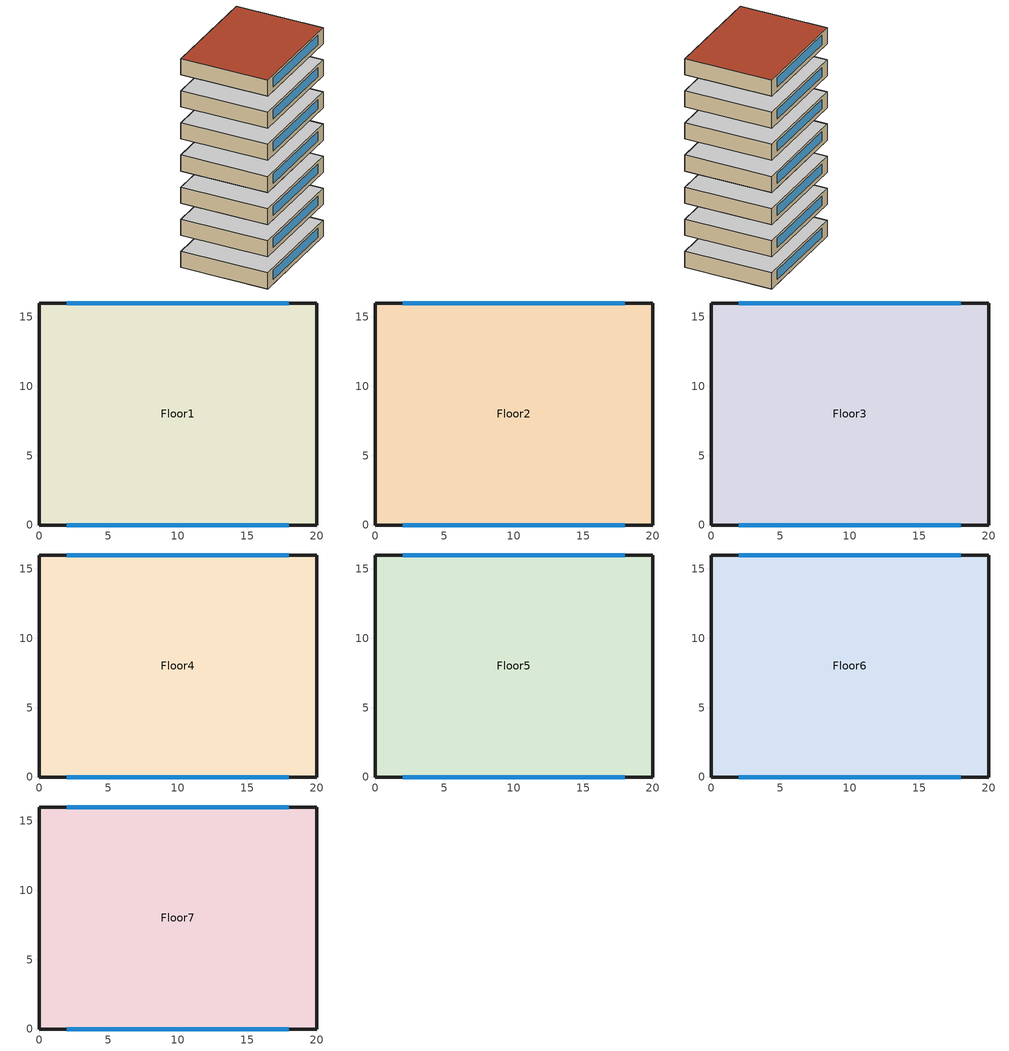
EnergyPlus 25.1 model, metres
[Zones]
Floor1
 floor ground (GroundFloor): 0,16 0,0 20,0 20,16 z0
 wall outside (ExteriorWall): 20,0 0,0 0,16 20,16 20,0 z0:3
 window (Window): 18,0 2,0 / 2,16 18,16 z0.8:2.5
Floor2
 floor to Floor1 (InteriorFloor): 0,16 0,0 20,0 20,16 z6
 wall outside (ExteriorWall): 20,0 0,0 0,16 20,16 20,0 z6:9
 window (Window): 18,0 2,0 / 2,16 18,16 z6.8:8.5
Floor3
 floor to Floor2 (InteriorFloor): 0,16 0,0 20,0 20,16 z12
 wall outside (ExteriorWall): 20,0 0,0 0,16 20,16 20,0 z12:15
 window (Window): 18,0 2,0 / 2,16 18,16 z12.8:14.5
Floor4
 floor to Floor3 (InteriorFloor): 0,16 0,0 20,0 20,16 z18
 wall outside (ExteriorWall): 20,0 0,0 0,16 20,16 20,0 z18:21
 window (Window): 18,0 2,0 / 2,16 18,16 z18.8:20.5
Floor5
 floor to Floor4 (InteriorFloor): 0,16 0,0 20,0 20,16 z24
 wall outside (ExteriorWall): 20,0 0,0 0,16 20,16 20,0 z24:27
 window (Window): 18,0 2,0 / 2,16 18,16 z24.8:26.5
Floor6
 floor to Floor5 (InteriorFloor): 0,16 0,0 20,0 20,16 z30
 wall outside (ExteriorWall): 20,0 0,0 0,16 20,16 20,0 z30:33
 window (Window): 18,0 2,0 / 2,16 18,16 z30.8:32.5
Floor7
 floor to Floor6 (InteriorFloor): 0,16 0,0 20,0 20,16 z36
 wall outside (ExteriorWall): 20,0 0,0 0,16 20,16 20,0 z36:39
 window (Window): 18,0 2,0 / 2,16 18,16 z36.8:38.5
 roof outside (Roof): 0,0 0,16 20,16 20,0 z39
[Building]
Sjostaden_7Zone: 0, City, 0.04, 0.4, FullExterior, 25, 6
[Site:Location]
Stockholm: 59.35, 17.95, 1, 44
[Site:GroundTemperature:BuildingSurface]
5, 5, 6, 8, 11, 14, 16, 16, 14, 11, 8, 5
[Material]
Concrete200: MediumRough, 0.2, 1, 2300, 880
WallInsulation: MediumRough, 0.22, 0.035, 30, 840
RoofInsulation: MediumRough, 0.3, 0.035, 30, 840
FloorInsulation: MediumRough, 0.2, 0.035, 30, 840
[Construction]
ExteriorWall: Concrete200, WallInsulation
Roof: Concrete200, RoofInsulation
GroundFloor: Concrete200, FloorInsulation
InteriorFloor: Concrete200
Window: TripleGlazing
[WindowMaterial:SimpleGlazingSystem]
TripleGlazing: 1, 0.45
[DesignSpecification:OutdoorAir]
OA_Spec: Flow/Area, , 0.00035
[Zone]
Floor1: 0, 0, 0, 0, 1, 1, 3, 960
Floor2: 0, 0, 0, 3, 1, 1, 3, 960
Floor3: 0, 0, 0, 6, 1, 1, 3, 960
Floor4: 0, 0, 0, 9, 1, 1, 3, 960
Floor5: 0, 0, 0, 12, 1, 1, 3, 960
Floor6: 0, 0, 0, 15, 1, 1, 3, 960
Floor7: 0, 0, 0, 18, 1, 1, 3, 960
[People]
Floor1_People: Floor1, OccupancySchedule, People, 10, , , 0.3, , ActivityLevel
Floor2_People: Floor2, OccupancySchedule, People, 10, , , 0.3, , ActivityLevel
Floor3_People: Floor3, OccupancySchedule, People, 10, , , 0.3, , ActivityLevel
Floor4_People: Floor4, OccupancySchedule, People, 10, , , 0.3, , ActivityLevel
Floor5_People: Floor5, OccupancySchedule, People, 10, , , 0.3, , ActivityLevel
Floor6_People: Floor6, OccupancySchedule, People, 10, , , 0.3, , ActivityLevel
Floor7_People: Floor7, OccupancySchedule, People, 10, , , 0.3, , ActivityLevel
[Lights]
Floor1_Lights: Floor1, LightingSchedule, Watts/Area, , 8, , 0.2, 0.6, 0.2
Floor2_Lights: Floor2, LightingSchedule, Watts/Area, , 8, , 0.2, 0.6, 0.2
Floor3_Lights: Floor3, LightingSchedule, Watts/Area, , 8, , 0.2, 0.6, 0.2
Floor4_Lights: Floor4, LightingSchedule, Watts/Area, , 8, , 0.2, 0.6, 0.2
Floor5_Lights: Floor5, LightingSchedule, Watts/Area, , 8, , 0.2, 0.6, 0.2
Floor6_Lights: Floor6, LightingSchedule, Watts/Area, , 8, , 0.2, 0.6, 0.2
Floor7_Lights: Floor7, LightingSchedule, Watts/Area, , 8, , 0.2, 0.6, 0.2
[ElectricEquipment]
Floor1_Equipment: Floor1, EquipmentSchedule, Watts/Area, , 6, , 0, 0.3, 0
Floor2_Equipment: Floor2, EquipmentSchedule, Watts/Area, , 6, , 0, 0.3, 0
Floor3_Equipment: Floor3, EquipmentSchedule, Watts/Area, , 6, , 0, 0.3, 0
Floor4_Equipment: Floor4, EquipmentSchedule, Watts/Area, , 6, , 0, 0.3, 0
Floor5_Equipment: Floor5, EquipmentSchedule, Watts/Area, , 6, , 0, 0.3, 0
Floor6_Equipment: Floor6, EquipmentSchedule, Watts/Area, , 6, , 0, 0.3, 0
Floor7_Equipment: Floor7, EquipmentSchedule, Watts/Area, , 6, , 0, 0.3, 0
[ZoneInfiltration:DesignFlowRate]
Floor1_Infiltration: Floor1, AlwaysOn, AirChanges/Hour, , , , 0.06
Floor2_Infiltration: Floor2, AlwaysOn, AirChanges/Hour, , , , 0.06
Floor3_Infiltration: Floor3, AlwaysOn, AirChanges/Hour, , , , 0.06
Floor4_Infiltration: Floor4, AlwaysOn, AirChanges/Hour, , , , 0.06
Floor5_Infiltration: Floor5, AlwaysOn, AirChanges/Hour, , , , 0.06
Floor6_Infiltration: Floor6, AlwaysOn, AirChanges/Hour, , , , 0.06
Floor7_Infiltration: Floor7, AlwaysOn, AirChanges/Hour, , , , 0.06
[ZoneHVAC:IdealLoadsAirSystem]
Floor1_IdealLoads: , Floor1_Supply, Floor1_Exhaust, , 50, 13, 0.015, 0.009, NoLimit, autosize, , NoLimit, autosize, , , , ConstantSupplyHumidityRatio, , ConstantSupplyHumidityRatio, OA_Spec, Floor1_OA, None, NoEconomizer, Sensible, 0.7, 0
Floor2_IdealLoads: , Floor2_Supply, Floor2_Exhaust, , 50, 13, 0.015, 0.009, NoLimit, autosize, , NoLimit, autosize, , , , ConstantSupplyHumidityRatio, , ConstantSupplyHumidityRatio, OA_Spec, Floor2_OA, None, NoEconomizer, Sensible, 0.7, 0
Floor3_IdealLoads: , Floor3_Supply, Floor3_Exhaust, , 50, 13, 0.015, 0.009, NoLimit, autosize, , NoLimit, autosize, , , , ConstantSupplyHumidityRatio, , ConstantSupplyHumidityRatio, OA_Spec, Floor3_OA, None, NoEconomizer, Sensible, 0.7, 0
Floor4_IdealLoads: , Floor4_Supply, Floor4_Exhaust, , 50, 13, 0.015, 0.009, NoLimit, autosize, , NoLimit, autosize, , , , ConstantSupplyHumidityRatio, , ConstantSupplyHumidityRatio, OA_Spec, Floor4_OA, None, NoEconomizer, Sensible, 0.7, 0
Floor5_IdealLoads: , Floor5_Supply, Floor5_Exhaust, , 50, 13, 0.015, 0.009, NoLimit, autosize, , NoLimit, autosize, , , , ConstantSupplyHumidityRatio, , ConstantSupplyHumidityRatio, OA_Spec, Floor5_OA, None, NoEconomizer, Sensible, 0.7, 0
Floor6_IdealLoads: , Floor6_Supply, Floor6_Exhaust, , 50, 13, 0.015, 0.009, NoLimit, autosize, , NoLimit, autosize, , , , ConstantSupplyHumidityRatio, , ConstantSupplyHumidityRatio, OA_Spec, Floor6_OA, None, NoEconomizer, Sensible, 0.7, 0
Floor7_IdealLoads: , Floor7_Supply, Floor7_Exhaust, , 50, 13, 0.015, 0.009, NoLimit, autosize, , NoLimit, autosize, , , , ConstantSupplyHumidityRatio, , ConstantSupplyHumidityRatio, OA_Spec, Floor7_OA, None, NoEconomizer, Sensible, 0.7, 0
[Zone equipment]
Floor1: Floor1_IdealLoads
Floor2: Floor2_IdealLoads
Floor3: Floor3_IdealLoads
Floor4: Floor4_IdealLoads
Floor5: Floor5_IdealLoads
Floor6: Floor6_IdealLoads
Floor7: Floor7_IdealLoads
[ZoneControl:Thermostat]
Floor1_Thermostat: Floor1, ThermType, ThermostatSetpoint:DualSetpoint, Floor1_DualSetpoint
Floor2_Thermostat: Floor2, ThermType, ThermostatSetpoint:DualSetpoint, Floor2_DualSetpoint
Floor3_Thermostat: Floor3, ThermType, ThermostatSetpoint:DualSetpoint, Floor3_DualSetpoint
Floor4_Thermostat: Floor4, ThermType, ThermostatSetpoint:DualSetpoint, Floor4_DualSetpoint
Floor5_Thermostat: Floor5, ThermType, ThermostatSetpoint:DualSetpoint, Floor5_DualSetpoint
Floor6_Thermostat: Floor6, ThermType, ThermostatSetpoint:DualSetpoint, Floor6_DualSetpoint
Floor7_Thermostat: Floor7, ThermType, ThermostatSetpoint:DualSetpoint, Floor7_DualSetpoint
[ThermostatSetpoint:DualSetpoint]
Floor1_DualSetpoint; Floor2_DualSetpoint; Floor3_DualSetpoint; Floor4_DualSetpoint; Floor5_DualSetpoint; Floor6_DualSetpoint; Floor7_DualSetpoint: HeatSet, CoolSet
[Schedule:Constant]
AlwaysOn: Fraction, 1
HeatSet: Temperature, 21
CoolSet: Temperature, 50
ThermType: Any Number, 4
ActivityLevel: Any Number, 120
[Schedule:Compact]
OccupancySchedule: Fraction, Through: 12/31, For: AllDays, Until: 07:00, 0.9, Until: 09:00, 0.5, Until: 17:00, 0.2, Until: 22:00, 0.9, Until: 24:00, 0.9
LightingSchedule: Fraction, Through: 12/31, For: AllDays, Until: 06:00, 0.05, Until: 08:00, 0.5, Until: 17:00, 0.1, Until: 22:00, 0.7, Until: 24:00, 0.3
EquipmentSchedule: Fraction, Through: 12/31, For: AllDays, Until: 07:00, 0.3, Until: 09:00, 0.6, Until: 17:00, 0.3, Until: 22:00, 0.7, Until: 24:00, 0.4
